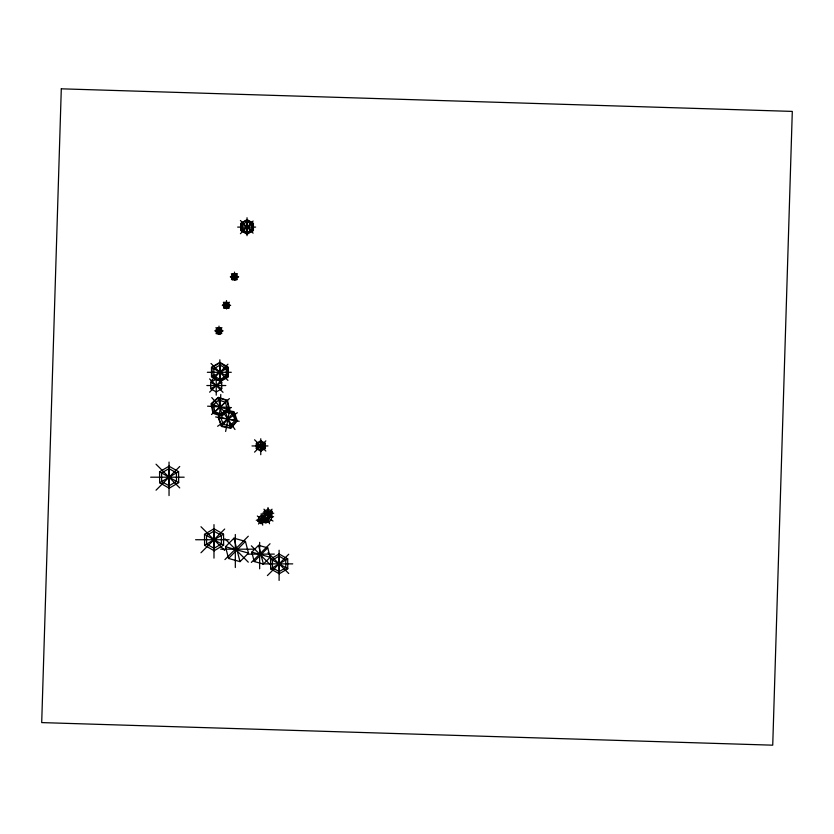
<?xml version="1.0" encoding="UTF-8"?>
<svg xmlns="http://www.w3.org/2000/svg" width="834" height="834" viewBox="0 0 834 834"><rect width="100%" height="100%" fill="white"/><g stroke="black" fill="none" stroke-linecap="round" stroke-linejoin="round"><path stroke-width="1.25" d="M269.111 514.213L271.655 515.683L271.404 520.03L267.766 522.428L264.368 520.468L264.618 516.11L267.349 514.317M267.766 522.428L268.256 513.723M219.373 418.345L220.791 394.451M265.421 519.572L265.035 521.719L261.125 523.658L257.987 521.302L258.759 517.007L262.668 515.068L265.024 516.84M261.125 523.658L262.668 515.068M225.639 431.48L230.007 407.951M265.17 523.116L270.914 513.181M230.976 276.721L232.811 273.813L236.251 273.948L237.846 277.003L236.012 279.911L232.571 279.776L230.976 276.721L237.846 277.003M232.571 279.776L236.251 273.948M222.949 305.234L224.784 302.325L228.224 302.461L229.83 305.505L227.995 308.413L224.554 308.278L222.949 305.234L229.83 305.505M224.554 308.278L228.224 302.461M215.474 330.754L217.309 327.845L220.749 327.981L222.344 331.025L220.51 333.934L217.069 333.798L215.474 330.754L222.344 331.025M217.069 333.798L220.749 327.981M258.477 524.023L265.316 514.912M220.52 414.529L218.154 417.313L221.406 426.487L230.976 428.269L237.304 420.857L234.052 411.683L226.869 410.349M224.534 410.703L218.685 417.553L221.688 426.038L230.538 427.686L236.387 420.836L233.384 412.35L224.534 410.703L225.388 413.132M220.854 417.667L225.524 412.204L232.582 413.508L234.98 420.284L230.32 425.747L223.251 424.433L220.854 417.667L234.98 420.284M221.688 426.038L224.19 423.109M231.716 414.3L233.384 412.35M223.251 424.433L232.582 413.508M225.493 546.729L233.958 538.201L245.446 541.391L248.469 553.098L240.015 561.626L228.526 558.446L225.493 546.729L248.469 553.098M228.526 558.446L245.446 541.391M251.795 552.15L258.561 545.332L267.745 547.875L270.174 557.248L263.408 564.076L254.214 561.522L251.795 552.15L270.174 557.248M254.214 561.522L267.745 547.875M240.411 233.718L253.109 221.02M231.518 279.619L237.44 273.698M223.491 308.132L229.423 302.21M216.016 333.652L221.938 327.731M211.012 381.128L227.932 364.208M209.605 392.168L223.032 378.74M156.041 490.194L179.737 466.498M254.568 452.132L265.848 440.863M200.984 552.744L224.68 529.048M263.951 517.299L272.051 509.199M224.94 559.572L248.292 536.22M251.347 562.429L270.028 543.747M267.401 575.575L288.731 554.245M220.885 415.04L213.556 412.601L211.753 403.781L218.487 397.797L227.025 400.643L228.839 409.463L226.911 411.172M213.421 404.792L218.789 400.018L225.607 402.29L227.056 409.327L221.677 414.091L214.859 411.829L213.421 404.792L227.056 409.327M211.492 414.519L229.392 398.621M214.859 411.829L225.607 402.29M217.622 426.278L237.356 412.726M264.368 520.468L271.655 515.683M159.565 471.783L169.041 466.216L178.591 471.637L178.685 482.625L169.208 488.192L159.659 482.771L159.565 471.783L178.685 482.625M159.659 482.771L178.591 471.637M169.114 485.763L176.495 481.426L176.433 472.857L168.979 468.635L161.588 472.972L161.66 481.541L169.114 485.763L169.041 466.216M260.75 440.727L256.247 443.375L256.288 448.598L260.833 451.184L265.337 448.536L265.295 443.302L260.75 440.727L260.771 442.812M257.206 443.938L260.729 441.874L264.274 443.886L264.305 447.962L260.792 450.026L257.237 448.014L257.206 443.938L265.337 448.536M256.288 448.598L265.295 443.302M204.507 534.333L213.973 528.766L223.533 534.177L223.616 545.165L214.15 550.732L204.591 545.311L204.507 534.333L223.616 545.165M204.591 545.311L223.533 534.177M270.581 558.999L279.098 553.995L287.699 558.874L287.772 568.757L279.254 573.761L270.654 568.892L270.581 558.999L287.772 568.757M270.654 568.892L287.699 558.874M210.741 382.326L216.235 379.116L221.729 382.326L221.729 388.748L216.235 391.959L210.741 388.748L210.741 382.326L221.729 388.748M210.741 388.748L221.729 382.326M241.141 223.439L246.989 220.061L252.838 223.439L252.838 230.194L246.989 233.572L241.141 230.194L241.141 223.439L243.09 224.565M242.538 224.377L247.208 221.677L251.868 224.377L251.868 229.757L247.208 232.457L242.538 229.757L242.538 224.377L251.868 229.757M241.141 230.194L243.09 229.069M250.888 224.565L252.838 223.439M242.538 229.757L251.868 224.377M211.982 367.419L219.78 362.926L227.578 367.419L227.578 376.426L219.78 380.929L211.982 376.426L211.982 367.419L214.213 368.711M213.848 368.67L220.072 365.073L226.295 368.67L226.295 375.853L220.072 379.439L213.848 375.853L213.848 368.67L226.295 375.853M211.982 376.426L214.213 375.144M224.242 369.358L227.578 367.419M213.848 375.853L226.295 368.67M264.18 511.211L268.068 509.251L271.967 511.211L271.967 515.141L264.18 511.211L264.18 515.141L271.967 511.211M257.987 521.302L264.826 517.904M262.512 519.645L273.583 516.673M256.247 520.26L265.337 518.967M237.669 227.098L255.621 227.098M230.299 276.825L238.67 276.825M222.271 305.327L230.653 305.327M214.797 330.858L223.168 330.858M207.353 372.298L231.289 372.298M206.853 385.537L225.837 385.537M252.004 445.95L267.954 445.95M150.662 477.194L184.168 477.194M262.283 513.244L273.761 513.244M195.594 539.744L229.11 539.744M220.635 549.189L253.661 549.189M247.906 554.12L274.323 554.12M262.564 563.878L292.724 563.878M207.593 406.179L231.477 407.597M215.641 416.927L239.17 421.295M211.753 403.781L214.192 404.594M226.4 408.65L228.839 409.463M219.915 415.613L212.983 413.31L211.023 403.76L218.31 397.297L227.546 400.372L229.506 409.911M225.347 375.144L227.578 376.426M216.767 380.002L211.492 376.958L211.492 367.221L219.926 362.352L228.36 367.221L228.36 376.958L219.926 381.826L220.072 365.073M263.075 515.297L273.01 521.042M258.759 517.007L265.035 521.719M257.331 516.017L266.505 522.908M240.411 220.478L253.109 233.166M231.383 273.698L237.304 279.619M223.356 302.21L229.287 308.132M215.881 327.731L221.802 333.652M211.012 363.468L227.932 380.398M209.605 378.907L223.032 392.334M254.568 439.768L265.848 451.038M263.961 509.199L270.841 516.079M271.467 516.694L272.072 517.309M267.975 552.744L288.731 573.5M251.347 545.811L270.028 564.493M156.041 464.204L179.737 487.9M224.94 538.806L248.292 562.158M200.984 526.744L224.68 550.44M211.763 397.578L225.576 413.143M223.199 412.35L234.99 429.5M232.811 273.813L236.012 279.911M224.784 302.325L227.995 308.413M217.309 327.845L220.51 333.934M225.524 412.204L230.32 425.747M229.684 425.257L230.538 427.686M266.588 512.764L269.528 523.71M258.561 545.332L263.408 564.076M233.958 538.201L240.015 561.626M218.487 397.797L218.998 400.32M221.583 412.924L222.105 415.436M218.789 400.018L221.677 414.091M261.105 513.786L262.72 525.139M279.098 553.995L279.254 573.761M260.823 449.088L260.833 451.184M260.729 441.874L260.792 450.026M213.973 528.766L214.15 550.732M169.177 484.533L169.208 488.192M279.109 550.263L279.109 580.422M268.068 509.251L268.068 515.141M268.006 507.52L268.006 516.225M260.761 438.747L260.761 454.697M259.655 542.371L259.655 568.788M247.208 221.677L247.208 232.457M247.031 217.737L247.031 235.688M246.989 220.061L246.989 222.313M246.989 231.32L246.989 233.572M235.324 534.5L235.324 567.527M234.51 272.092L234.51 280.464M226.483 300.594L226.483 308.976M219.842 359.819L219.842 382.9M219.008 326.115L219.008 334.497M216.235 378.125L216.235 395.139M213.984 524.617L213.984 558.123M169.041 462.067L169.041 495.584M61.299 88.821L41.7 722.598L772.732 745.179L792.3 111.402L61.299 88.821M213.921 531.175L206.53 535.511L206.592 544.081L214.046 548.313L221.437 543.966L221.364 535.397L213.921 531.175M279.046 556.163L272.395 560.073L272.457 567.777L279.171 571.582L285.812 567.673L285.749 559.968L279.046 556.163M247.093 219.634L240.776 223.293L240.776 230.591L247.093 234.239L253.421 230.591L253.421 223.293L247.093 219.634"/></g></svg>
